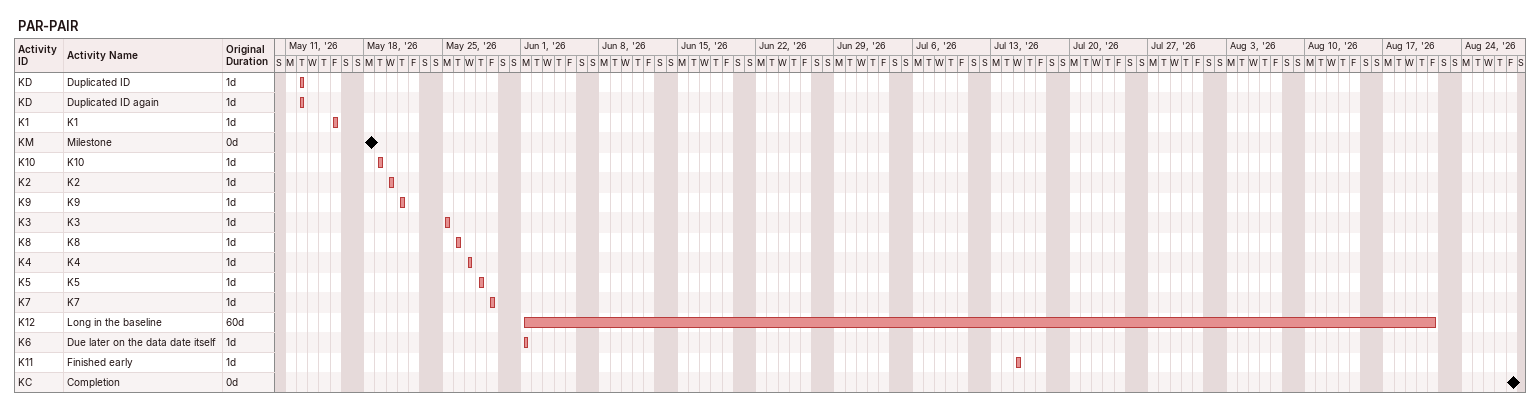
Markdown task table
PAR-PAIR

| ID | Task | Original duration | Start | Finish |
|---|---|---|---|---|
| KD | Duplicated ID | 1d | 2026-05-12 | 2026-05-12 |
| KD | Duplicated ID again | 1d | 2026-05-12 | 2026-05-12 |
| K1 | K1 | 1d | 2026-05-15 | 2026-05-15 |
| KM | Milestone | 0d | 2026-05-18 | 2026-05-18 |
| K10 | K10 | 1d | 2026-05-19 | 2026-05-19 |
| K2 | K2 | 1d | 2026-05-20 | 2026-05-20 |
| K9 | K9 | 1d | 2026-05-21 | 2026-05-21 |
| K3 | K3 | 1d | 2026-05-25 | 2026-05-25 |
| K8 | K8 | 1d | 2026-05-26 | 2026-05-26 |
| K4 | K4 | 1d | 2026-05-27 | 2026-05-27 |
| K5 | K5 | 1d | 2026-05-28 | 2026-05-28 |
| K7 | K7 | 1d | 2026-05-29 | 2026-05-29 |
| K12 | Long in the baseline | 60d | 2026-06-01 | 2026-08-21 |
| K6 | Due later on the data date itself | 1d | 2026-06-01 | 2026-06-01 |
| K11 | Finished early | 1d | 2026-07-15 | 2026-07-15 |
| KC | Completion | 0d | 2026-08-28 | 2026-08-28 |
